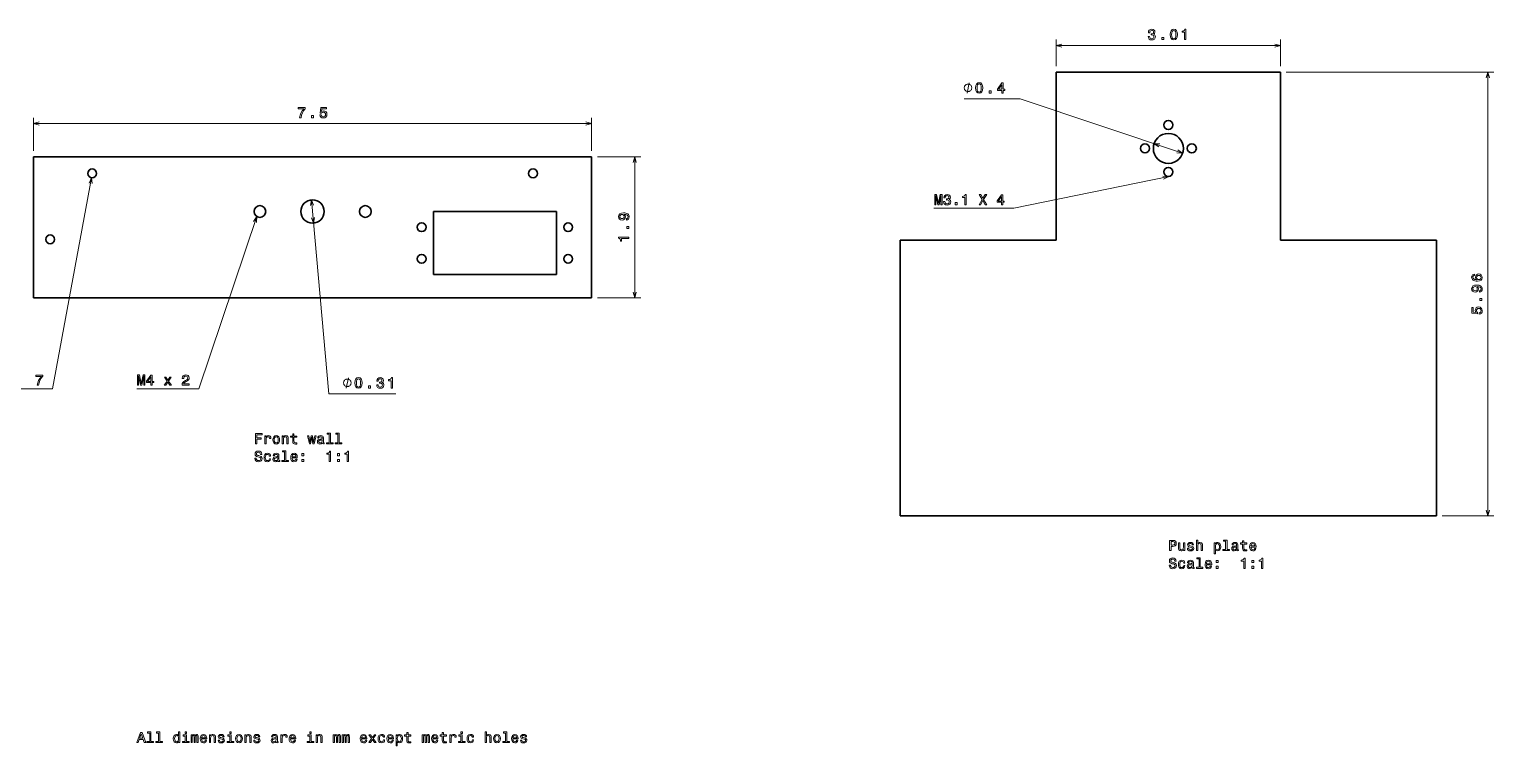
# Model space of a CAD drawing. Extents: x 1.4 to 31.6, y 10.6 to 32.1.
# Drawn here: x 11.94 to 31.62, y 10.79 to 20.41 of the extents above; entities that cross this region are included whole.
import ezdxf

# ---------------------------------------------------------------- set-up
doc = ezdxf.new("R2010")
doc.units = 0
doc.header["$MEASUREMENT"] = 0

msp = doc.modelspace()

# ---------------------------------------------------------------- linework, layer by layer
at = {"color": 7, "lineweight": 13, "ltscale": 0.008951}
for p, q in [((25.744, 19.914), (25.744, 20.272)), ((28.755, 19.914), (28.755, 20.272))]:
    msp.add_line(p, q, dxfattribs=at)
at = {"color": 7, "lineweight": 13, "ltscale": 0.03937}
for p, q in [((25.744, 20.193), (28.755, 20.193)), ((28.834, 19.835), (31.622, 19.835)), ((31.544, 13.877), (31.544, 19.835)), ((25.258, 19.477), (27.441, 18.747)), ((11.998, 19.145), (19.498, 19.145)), ((20.079, 16.803), (20.079, 18.698)), ((15.734, 18.121), (15.968, 15.516)), ((15.968, 15.516), (16.866, 15.516))]:
    msp.add_line(p, q, dxfattribs=at)
at = {"color": 7, "lineweight": 35, "ltscale": 0.03937}
for p, q in [((25.744, 19.835), (25.744, 17.577)), ((28.755, 19.835), (25.744, 19.835)), ((28.755, 19.835), (28.755, 17.577)), ((11.998, 16.803), (11.998, 18.698)), ((19.498, 18.698), (11.998, 18.698)), ((19.498, 18.698), (19.498, 16.803)), ((17.372, 17.964), (19.026, 17.964)), ((17.372, 17.964), (17.372, 17.118)), ((19.026, 17.118), (19.026, 17.964)), ((23.647, 13.877), (23.647, 17.577)), ((25.744, 17.577), (23.647, 17.577)), ((28.755, 17.577), (30.852, 17.577)), ((30.852, 17.577), (30.852, 13.877)), ((19.026, 17.118), (17.372, 17.118)), ((19.498, 16.803), (11.998, 16.803)), ((23.647, 13.877), (30.852, 13.877))]:
    msp.add_line(p, q, dxfattribs=at)
at = {"color": 7, "lineweight": 13, "ltscale": 0.018774}
msp.add_line((25.258, 19.477), (24.507, 19.477), dxfattribs=at)
at = {"color": 7, "lineweight": 13, "ltscale": 0.011173}
for p, q in [((11.998, 18.777), (11.998, 19.224)), ((19.498, 18.777), (19.498, 19.224))]:
    msp.add_line(p, q, dxfattribs=at)
at = {"color": 7, "lineweight": 13, "ltscale": 0.014519}
for p, q in [((19.577, 18.698), (20.158, 18.698)), ((19.577, 16.803), (20.158, 16.803))]:
    msp.add_line(p, q, dxfattribs=at)
at = {"color": 7, "lineweight": 13, "ltscale": 0.017294}
msp.add_line((30.931, 13.877), (31.622, 13.877), dxfattribs=at)
at = {"color": 7, "lineweight": 13, "ltscale": 0.03937}
for points in [[(26.979, 20.315), (26.979, 20.314), (26.982, 20.295), (26.991, 20.28), (27.006, 20.271), (27.026, 20.268), (27.046, 20.271), (27.062, 20.28), (27.072, 20.294), (27.075, 20.312), (27.074, 20.323), (27.069, 20.333), (27.062, 20.34), (27.053, 20.346), (27.065, 20.356), (27.07, 20.373), (27.067, 20.389), (27.059, 20.401), (27.045, 20.408), (27.026, 20.411), (27.008, 20.407), (26.994, 20.399), (26.985, 20.385), (26.982, 20.366), (26.982, 20.365), (27, 20.365), (27.001, 20.378), (27.007, 20.387), (27.015, 20.392), (27.027, 20.394), (27.037, 20.393), (27.044, 20.389), (27.049, 20.382), (27.051, 20.373), (27.049, 20.363), (27.044, 20.356), (27.036, 20.352), (27.025, 20.351), (27.017, 20.351), (27.017, 20.336), (27.027, 20.336), (27.039, 20.334), (27.048, 20.33), (27.054, 20.322), (27.056, 20.312), (27.054, 20.3), (27.048, 20.292), (27.039, 20.286), (27.027, 20.284), (27.014, 20.286), (27.005, 20.292), (26.999, 20.302), (26.997, 20.315)], [(27.162, 20.272), (27.19, 20.272), (27.19, 20.301), (27.162, 20.301)], [(27.275, 20.339), (27.278, 20.308), (27.288, 20.286), (27.302, 20.272), (27.323, 20.268), (27.344, 20.272), (27.358, 20.286), (27.368, 20.308), (27.371, 20.339), (27.368, 20.37), (27.364, 20.382), (27.358, 20.392), (27.344, 20.406), (27.323, 20.411), (27.302, 20.406), (27.288, 20.392), (27.278, 20.37)], [(27.294, 20.339), (27.296, 20.363), (27.301, 20.38), (27.31, 20.39), (27.323, 20.394), (27.336, 20.39), (27.345, 20.38), (27.35, 20.363), (27.352, 20.339), (27.35, 20.315), (27.345, 20.298), (27.336, 20.287), (27.323, 20.284), (27.31, 20.287), (27.301, 20.298), (27.296, 20.315)], [(27.467, 20.272), (27.485, 20.272), (27.485, 20.411), (27.471, 20.411), (27.468, 20.398), (27.46, 20.39), (27.45, 20.386), (27.434, 20.384), (27.434, 20.37), (27.467, 20.37)], [(24.66, 19.623), (24.663, 19.592), (24.672, 19.569), (24.687, 19.556), (24.708, 19.552), (24.728, 19.556), (24.743, 19.569), (24.752, 19.592), (24.755, 19.623), (24.752, 19.654), (24.748, 19.666), (24.743, 19.676), (24.728, 19.69), (24.708, 19.694), (24.687, 19.69), (24.672, 19.676), (24.663, 19.654)], [(25.013, 19.555), (25.031, 19.555), (25.031, 19.59), (25.05, 19.59), (25.05, 19.606), (25.031, 19.606), (25.031, 19.69), (25.012, 19.69), (24.952, 19.607), (24.952, 19.59), (25.013, 19.59)], [(24.608, 19.624), (24.608, 19.629), (24.606, 19.638), (24.604, 19.645), (24.602, 19.65), (24.597, 19.657), (24.59, 19.663), (24.583, 19.668), (24.579, 19.67), (24.572, 19.673), (24.562, 19.675), (24.558, 19.675), (24.553, 19.675), (24.544, 19.673), (24.537, 19.67), (24.533, 19.668), (24.526, 19.663), (24.519, 19.657), (24.514, 19.65), (24.512, 19.645), (24.51, 19.638), (24.507, 19.629), (24.507, 19.624), (24.507, 19.62), (24.51, 19.611), (24.512, 19.604), (24.514, 19.599), (24.519, 19.592), (24.526, 19.585), (24.533, 19.581), (24.537, 19.578), (24.544, 19.576), (24.553, 19.574), (24.558, 19.574), (24.562, 19.574), (24.572, 19.576), (24.579, 19.578), (24.583, 19.581), (24.59, 19.585), (24.597, 19.592), (24.602, 19.599), (24.604, 19.604), (24.606, 19.611), (24.608, 19.62)], [(24.679, 19.623), (24.68, 19.647), (24.685, 19.664), (24.694, 19.674), (24.708, 19.678), (24.721, 19.674), (24.73, 19.664), (24.735, 19.647), (24.736, 19.623), (24.735, 19.599), (24.73, 19.581), (24.721, 19.571), (24.708, 19.568), (24.694, 19.571), (24.685, 19.581), (24.68, 19.599)], [(24.841, 19.555), (24.868, 19.555), (24.868, 19.585), (24.841, 19.585)], [(24.969, 19.606), (25.013, 19.667), (25.013, 19.606)], [(15.574, 19.224), (15.594, 19.224), (15.6, 19.257), (15.612, 19.287), (15.628, 19.316), (15.649, 19.342), (15.649, 19.359), (15.555, 19.359), (15.555, 19.341), (15.63, 19.341), (15.608, 19.314), (15.592, 19.286), (15.58, 19.256)], [(15.846, 19.26), (15.85, 19.244), (15.86, 19.231), (15.874, 19.223), (15.893, 19.22), (15.913, 19.224), (15.928, 19.233), (15.938, 19.249), (15.942, 19.269), (15.939, 19.287), (15.929, 19.302), (15.914, 19.311), (15.895, 19.314), (15.88, 19.312), (15.869, 19.306), (15.874, 19.343), (15.935, 19.343), (15.935, 19.359), (15.861, 19.359), (15.85, 19.286), (15.866, 19.286), (15.877, 19.295), (15.892, 19.299), (15.905, 19.296), (15.915, 19.29), (15.921, 19.28), (15.923, 19.268), (15.921, 19.255), (15.914, 19.246), (15.905, 19.239), (15.892, 19.237), (15.882, 19.239), (15.873, 19.243), (15.867, 19.25), (15.865, 19.26)], [(15.735, 19.224), (15.762, 19.224), (15.762, 19.254), (15.735, 19.254)], [(24.11, 18.054), (24.125, 18.054), (24.125, 18.179), (24.151, 18.054), (24.168, 18.054), (24.194, 18.179), (24.194, 18.054), (24.209, 18.054), (24.209, 18.192), (24.185, 18.192), (24.16, 18.07), (24.135, 18.192), (24.11, 18.192)], [(24.229, 18.097), (24.229, 18.096), (24.232, 18.077), (24.242, 18.063), (24.256, 18.054), (24.276, 18.05), (24.297, 18.054), (24.312, 18.062), (24.322, 18.076), (24.326, 18.094), (24.324, 18.106), (24.32, 18.115), (24.312, 18.123), (24.303, 18.128), (24.316, 18.139), (24.32, 18.156), (24.317, 18.171), (24.309, 18.183), (24.295, 18.19), (24.276, 18.193), (24.258, 18.19), (24.244, 18.181), (24.235, 18.167), (24.232, 18.149), (24.232, 18.147), (24.25, 18.147), (24.252, 18.16), (24.257, 18.169), (24.265, 18.175), (24.277, 18.177), (24.287, 18.175), (24.295, 18.171), (24.299, 18.164), (24.301, 18.155), (24.299, 18.145), (24.295, 18.139), (24.286, 18.135), (24.275, 18.134), (24.267, 18.134), (24.267, 18.118), (24.277, 18.119), (24.289, 18.117), (24.299, 18.112), (24.304, 18.104), (24.306, 18.094), (24.304, 18.083), (24.298, 18.074), (24.289, 18.069), (24.277, 18.067), (24.265, 18.069), (24.255, 18.075), (24.25, 18.084), (24.247, 18.097)], [(24.515, 18.054), (24.533, 18.054), (24.533, 18.193), (24.519, 18.193), (24.516, 18.181), (24.509, 18.173), (24.498, 18.168), (24.483, 18.166), (24.483, 18.152), (24.515, 18.152)], [(24.705, 18.054), (24.726, 18.054), (24.757, 18.11), (24.789, 18.054), (24.81, 18.054), (24.767, 18.125), (24.808, 18.192), (24.788, 18.192), (24.758, 18.141), (24.728, 18.192), (24.707, 18.192), (24.748, 18.125)], [(25.007, 18.054), (25.025, 18.054), (25.025, 18.088), (25.045, 18.088), (25.045, 18.104), (25.025, 18.104), (25.025, 18.189), (25.007, 18.189), (24.947, 18.106), (24.947, 18.088), (25.007, 18.088)], [(24.963, 18.104), (25.007, 18.166), (25.007, 18.104)], [(19.966, 17.85), (19.982, 17.853), (19.994, 17.862), (20.001, 17.875), (20.004, 17.893), (20.003, 17.905), (19.999, 17.915), (19.993, 17.924), (19.984, 17.932), (19.973, 17.938), (19.96, 17.942), (19.944, 17.945), (19.927, 17.946), (19.899, 17.942), (19.878, 17.932), (19.866, 17.917), (19.861, 17.896), (19.865, 17.876), (19.875, 17.862), (19.889, 17.852), (19.908, 17.849), (19.927, 17.852), (19.941, 17.861), (19.95, 17.875), (19.953, 17.893), (19.95, 17.912), (19.938, 17.926), (19.96, 17.923), (19.976, 17.916), (19.985, 17.906), (19.988, 17.893), (19.987, 17.883), (19.982, 17.875), (19.975, 17.87), (19.966, 17.868)], [(19.908, 17.868), (19.895, 17.87), (19.885, 17.876), (19.879, 17.884), (19.877, 17.896), (19.879, 17.907), (19.885, 17.916), (19.895, 17.922), (19.907, 17.924), (19.92, 17.922), (19.929, 17.916), (19.935, 17.907), (19.937, 17.895), (19.935, 17.884), (19.929, 17.876), (19.92, 17.87)], [(24.385, 18.054), (24.412, 18.054), (24.412, 18.084), (24.385, 18.084)], [(20, 17.737), (20, 17.764), (19.971, 17.764), (19.971, 17.737)], [(20, 17.6), (20, 17.618), (19.861, 17.618), (19.861, 17.605), (19.874, 17.601), (19.882, 17.594), (19.886, 17.583), (19.888, 17.568), (19.902, 17.568), (19.902, 17.6)], [(31.364, 17.124), (31.348, 17.12), (31.336, 17.112), (31.329, 17.098), (31.326, 17.081), (31.328, 17.069), (31.331, 17.059), (31.337, 17.05), (31.346, 17.042), (31.357, 17.036), (31.37, 17.032), (31.386, 17.029), (31.404, 17.028), (31.432, 17.032), (31.452, 17.041), (31.465, 17.057), (31.469, 17.078), (31.465, 17.098), (31.456, 17.112), (31.441, 17.122), (31.423, 17.125), (31.404, 17.122), (31.389, 17.113), (31.38, 17.099), (31.377, 17.081), (31.381, 17.062), (31.392, 17.048), (31.37, 17.051), (31.355, 17.058), (31.345, 17.067), (31.342, 17.081), (31.344, 17.091), (31.348, 17.098), (31.355, 17.103), (31.364, 17.106)], [(31.431, 16.882), (31.447, 16.885), (31.459, 16.893), (31.466, 16.907), (31.469, 16.925), (31.468, 16.936), (31.464, 16.947), (31.458, 16.956), (31.449, 16.963), (31.438, 16.969), (31.425, 16.974), (31.409, 16.976), (31.391, 16.977), (31.363, 16.974), (31.343, 16.964), (31.331, 16.949), (31.326, 16.927), (31.33, 16.908), (31.339, 16.893), (31.354, 16.884), (31.372, 16.881), (31.392, 16.884), (31.406, 16.893), (31.415, 16.907), (31.418, 16.925), (31.414, 16.943), (31.403, 16.957), (31.425, 16.954), (31.441, 16.948), (31.45, 16.938), (31.453, 16.925), (31.451, 16.914), (31.447, 16.907), (31.44, 16.902), (31.431, 16.9)], [(31.372, 16.9), (31.36, 16.902), (31.35, 16.907), (31.344, 16.916), (31.342, 16.927), (31.344, 16.939), (31.35, 16.948), (31.36, 16.954), (31.372, 16.956), (31.385, 16.954), (31.394, 16.948), (31.4, 16.939), (31.402, 16.927), (31.4, 16.916), (31.394, 16.907), (31.385, 16.902)], [(31.423, 17.106), (31.435, 17.104), (31.445, 17.098), (31.451, 17.089), (31.453, 17.078), (31.451, 17.067), (31.445, 17.058), (31.436, 17.052), (31.423, 17.05), (31.411, 17.052), (31.401, 17.058), (31.395, 17.067), (31.393, 17.079), (31.395, 17.09), (31.401, 17.098), (31.411, 17.104)], [(31.465, 16.769), (31.465, 16.796), (31.435, 16.796), (31.435, 16.769)], [(31.429, 16.586), (31.445, 16.59), (31.458, 16.6), (31.466, 16.614), (31.469, 16.633), (31.465, 16.653), (31.456, 16.668), (31.44, 16.678), (31.42, 16.682), (31.402, 16.679), (31.387, 16.669), (31.378, 16.654), (31.375, 16.635), (31.377, 16.62), (31.384, 16.609), (31.346, 16.614), (31.346, 16.675), (31.33, 16.675), (31.33, 16.601), (31.403, 16.59), (31.403, 16.606), (31.394, 16.617), (31.391, 16.632), (31.393, 16.645), (31.399, 16.654), (31.409, 16.661), (31.421, 16.663), (31.434, 16.661), (31.444, 16.654), (31.45, 16.645), (31.452, 16.632), (31.45, 16.622), (31.446, 16.613), (31.439, 16.607), (31.429, 16.604)], [(12.047, 15.632), (12.067, 15.632), (12.074, 15.665), (12.085, 15.696), (12.102, 15.724), (12.123, 15.751), (12.123, 15.767), (12.028, 15.767), (12.028, 15.749), (12.104, 15.749), (12.082, 15.722), (12.066, 15.694), (12.054, 15.664)], [(13.396, 15.632), (13.411, 15.632), (13.411, 15.757), (13.437, 15.632), (13.454, 15.632), (13.48, 15.757), (13.48, 15.632), (13.495, 15.632), (13.495, 15.77), (13.471, 15.77), (13.446, 15.649), (13.421, 15.77), (13.396, 15.77)], [(13.576, 15.632), (13.594, 15.632), (13.594, 15.666), (13.614, 15.666), (13.614, 15.682), (13.594, 15.682), (13.594, 15.767), (13.576, 15.767), (13.516, 15.684), (13.516, 15.666), (13.576, 15.666)], [(13.995, 15.632), (14.09, 15.632), (14.09, 15.649), (14.015, 15.649), (14.019, 15.659), (14.026, 15.666), (14.048, 15.68), (14.06, 15.686), (14.073, 15.695), (14.082, 15.705), (14.088, 15.717), (14.09, 15.73), (14.086, 15.747), (14.077, 15.76), (14.063, 15.768), (14.044, 15.771), (14.025, 15.768), (14.011, 15.758), (14.001, 15.743), (13.998, 15.724), (13.998, 15.721), (14.016, 15.721), (14.016, 15.723), (14.018, 15.736), (14.023, 15.746), (14.032, 15.752), (14.043, 15.755), (14.055, 15.753), (14.063, 15.748), (14.069, 15.74), (14.071, 15.73), (14.069, 15.721), (14.066, 15.713), (14.059, 15.706), (14.051, 15.701), (14.039, 15.694), (14.019, 15.682), (14.006, 15.669), (13.998, 15.653), (13.995, 15.633)], [(13.532, 15.682), (13.576, 15.744), (13.576, 15.682)], [(13.776, 15.632), (13.803, 15.674), (13.832, 15.632), (13.853, 15.632), (13.814, 15.687), (13.85, 15.739), (13.83, 15.739), (13.804, 15.7), (13.778, 15.739), (13.757, 15.739), (13.793, 15.687), (13.756, 15.632)], [(16.266, 15.663), (16.266, 15.668), (16.264, 15.677), (16.262, 15.684), (16.259, 15.689), (16.255, 15.695), (16.248, 15.702), (16.241, 15.707), (16.236, 15.709), (16.23, 15.711), (16.22, 15.714), (16.216, 15.714), (16.211, 15.714), (16.202, 15.711), (16.195, 15.709), (16.19, 15.707), (16.184, 15.702), (16.177, 15.695), (16.172, 15.689), (16.17, 15.684), (16.168, 15.677), (16.165, 15.668), (16.165, 15.663), (16.165, 15.659), (16.168, 15.649), (16.17, 15.643), (16.172, 15.638), (16.177, 15.631), (16.184, 15.624), (16.19, 15.62), (16.195, 15.617), (16.202, 15.615), (16.211, 15.613), (16.216, 15.613), (16.22, 15.613), (16.23, 15.615), (16.236, 15.617), (16.241, 15.62), (16.248, 15.624), (16.255, 15.631), (16.259, 15.638), (16.262, 15.643), (16.264, 15.649), (16.266, 15.659)], [(16.318, 15.662), (16.321, 15.63), (16.33, 15.608), (16.345, 15.595), (16.365, 15.59), (16.386, 15.595), (16.401, 15.608), (16.41, 15.63), (16.413, 15.662), (16.41, 15.693), (16.406, 15.705), (16.401, 15.715), (16.386, 15.729), (16.365, 15.733), (16.345, 15.729), (16.33, 15.715), (16.321, 15.693)], [(16.337, 15.662), (16.338, 15.686), (16.343, 15.703), (16.352, 15.713), (16.365, 15.717), (16.379, 15.713), (16.387, 15.703), (16.392, 15.686), (16.394, 15.662), (16.392, 15.637), (16.387, 15.62), (16.379, 15.61), (16.365, 15.607), (16.352, 15.61), (16.343, 15.62), (16.338, 15.637)], [(16.499, 15.594), (16.526, 15.594), (16.526, 15.624), (16.499, 15.624)], [(16.61, 15.638), (16.61, 15.636), (16.613, 15.617), (16.622, 15.603), (16.637, 15.594), (16.656, 15.59), (16.677, 15.594), (16.692, 15.602), (16.702, 15.616), (16.706, 15.634), (16.704, 15.646), (16.7, 15.656), (16.693, 15.663), (16.683, 15.668), (16.696, 15.679), (16.701, 15.696), (16.698, 15.712), (16.689, 15.723), (16.675, 15.731), (16.656, 15.733), (16.638, 15.73), (16.625, 15.721), (16.616, 15.707), (16.613, 15.689), (16.613, 15.687), (16.63, 15.687), (16.632, 15.7), (16.637, 15.709), (16.645, 15.715), (16.657, 15.717), (16.668, 15.715), (16.675, 15.711), (16.68, 15.704), (16.681, 15.695), (16.68, 15.685), (16.675, 15.679), (16.667, 15.675), (16.655, 15.674), (16.647, 15.674), (16.647, 15.658), (16.657, 15.659), (16.67, 15.657), (16.679, 15.652), (16.685, 15.644), (16.687, 15.634), (16.684, 15.623), (16.679, 15.614), (16.67, 15.609), (16.657, 15.607), (16.645, 15.609), (16.636, 15.615), (16.63, 15.625), (16.628, 15.638)], [(16.803, 15.594), (16.821, 15.594), (16.821, 15.733), (16.808, 15.733), (16.804, 15.721), (16.797, 15.713), (16.786, 15.708), (16.771, 15.707), (16.771, 15.692), (16.803, 15.692)], [(14.98, 14.845), (14.998, 14.845), (14.998, 14.908), (15.056, 14.908), (15.056, 14.925), (14.998, 14.925), (14.998, 14.966), (15.07, 14.966), (15.07, 14.983), (14.98, 14.983)], [(15.481, 14.933), (15.481, 14.88), (15.482, 14.862), (15.488, 14.85), (15.499, 14.843), (15.518, 14.841), (15.538, 14.842), (15.538, 14.857), (15.523, 14.856), (15.51, 14.858), (15.502, 14.863), (15.499, 14.871), (15.498, 14.883), (15.498, 14.933), (15.538, 14.933), (15.538, 14.948), (15.498, 14.948), (15.498, 14.979), (15.481, 14.979), (15.481, 14.948), (15.451, 14.948), (15.451, 14.933)], [(15.97, 14.973), (15.97, 14.86), (15.935, 14.86), (15.935, 14.845), (16.024, 14.845), (16.024, 14.86), (15.988, 14.86), (15.988, 14.987), (15.943, 14.987), (15.943, 14.973)], [(16.09, 14.973), (16.09, 14.86), (16.054, 14.86), (16.054, 14.845), (16.143, 14.845), (16.143, 14.86), (16.107, 14.86), (16.107, 14.987), (16.063, 14.987), (16.063, 14.973)], [(15.106, 14.845), (15.123, 14.845), (15.123, 14.906), (15.125, 14.92), (15.13, 14.931), (15.139, 14.937), (15.151, 14.94), (15.159, 14.938), (15.166, 14.934), (15.17, 14.927), (15.171, 14.918), (15.189, 14.918), (15.187, 14.934), (15.18, 14.946), (15.169, 14.953), (15.154, 14.955), (15.144, 14.954), (15.135, 14.95), (15.128, 14.943), (15.121, 14.934), (15.121, 14.951), (15.106, 14.951)], [(15.213, 14.898), (15.217, 14.874), (15.226, 14.856), (15.24, 14.845), (15.26, 14.841), (15.279, 14.845), (15.293, 14.856), (15.303, 14.874), (15.306, 14.898), (15.303, 14.922), (15.293, 14.94), (15.279, 14.951), (15.26, 14.955), (15.24, 14.951), (15.226, 14.94), (15.217, 14.922)], [(15.231, 14.898), (15.233, 14.916), (15.239, 14.929), (15.248, 14.937), (15.26, 14.94), (15.272, 14.937), (15.28, 14.929), (15.286, 14.916), (15.288, 14.898), (15.286, 14.88), (15.28, 14.867), (15.272, 14.859), (15.26, 14.857), (15.248, 14.859), (15.239, 14.867), (15.233, 14.88)], [(15.338, 14.845), (15.356, 14.845), (15.356, 14.906), (15.357, 14.92), (15.363, 14.931), (15.372, 14.937), (15.384, 14.94), (15.393, 14.938), (15.399, 14.932), (15.402, 14.923), (15.403, 14.911), (15.403, 14.845), (15.421, 14.845), (15.421, 14.915), (15.42, 14.929), (15.416, 14.941), (15.405, 14.951), (15.387, 14.955), (15.376, 14.954), (15.368, 14.95), (15.36, 14.944), (15.355, 14.935), (15.355, 14.951), (15.338, 14.951)], [(15.722, 14.845), (15.738, 14.935), (15.754, 14.845), (15.77, 14.845), (15.797, 14.951), (15.78, 14.951), (15.762, 14.861), (15.746, 14.951), (15.729, 14.951), (15.713, 14.861), (15.696, 14.951), (15.679, 14.951), (15.705, 14.845)], [(15.88, 14.859), (15.88, 14.858), (15.881, 14.851), (15.883, 14.847), (15.896, 14.843), (15.906, 14.844), (15.906, 14.858), (15.902, 14.857), (15.896, 14.86), (15.895, 14.868), (15.895, 14.923), (15.893, 14.937), (15.886, 14.947), (15.874, 14.953), (15.856, 14.955), (15.84, 14.953), (15.827, 14.946), (15.82, 14.936), (15.817, 14.922), (15.817, 14.92), (15.833, 14.92), (15.834, 14.929), (15.839, 14.935), (15.846, 14.938), (15.856, 14.94), (15.866, 14.939), (15.873, 14.936), (15.877, 14.931), (15.878, 14.923), (15.877, 14.915), (15.874, 14.911), (15.866, 14.909), (15.851, 14.907), (15.834, 14.904), (15.822, 14.897), (15.815, 14.888), (15.813, 14.873), (15.815, 14.86), (15.821, 14.85), (15.831, 14.844), (15.845, 14.842), (15.863, 14.846)], [(15.878, 14.882), (15.875, 14.872), (15.869, 14.864), (15.859, 14.859), (15.848, 14.857), (15.84, 14.858), (15.835, 14.861), (15.831, 14.867), (15.83, 14.874), (15.831, 14.881), (15.834, 14.886), (15.847, 14.892), (15.863, 14.894), (15.878, 14.899)], [(14.989, 14.652), (14.971, 14.652), (14.975, 14.631), (14.985, 14.616), (15, 14.606), (15.021, 14.603), (15.041, 14.606), (15.057, 14.615), (15.066, 14.629), (15.07, 14.647), (15.067, 14.663), (15.059, 14.673), (15.045, 14.68), (15.027, 14.686), (15.012, 14.689), (15.002, 14.694), (14.996, 14.7), (14.994, 14.71), (14.996, 14.719), (15.001, 14.726), (15.009, 14.73), (15.02, 14.732), (15.031, 14.73), (15.04, 14.725), (15.045, 14.716), (15.048, 14.703), (15.066, 14.703), (15.066, 14.704), (15.063, 14.723), (15.054, 14.736), (15.039, 14.745), (15.019, 14.748), (15.001, 14.745), (14.987, 14.737), (14.978, 14.724), (14.975, 14.707), (14.978, 14.692), (14.985, 14.682), (14.997, 14.675), (15.014, 14.67), (15.03, 14.666), (15.042, 14.661), (15.049, 14.655), (15.052, 14.645), (15.049, 14.634), (15.043, 14.626), (15.034, 14.621), (15.022, 14.62), (15.008, 14.622), (14.998, 14.628), (14.991, 14.639)], [(15.167, 14.678), (15.184, 14.678), (15.181, 14.694), (15.172, 14.706), (15.159, 14.714), (15.141, 14.717), (15.122, 14.713), (15.108, 14.702), (15.099, 14.684), (15.096, 14.66), (15.099, 14.636), (15.108, 14.618), (15.122, 14.607), (15.141, 14.603), (15.158, 14.606), (15.171, 14.614), (15.18, 14.627), (15.184, 14.645), (15.168, 14.645), (15.165, 14.634), (15.159, 14.625), (15.151, 14.62), (15.141, 14.619), (15.129, 14.621), (15.121, 14.629), (15.115, 14.642), (15.113, 14.66), (15.115, 14.678), (15.121, 14.691), (15.13, 14.699), (15.141, 14.702), (15.152, 14.7), (15.16, 14.696), (15.165, 14.688)], [(15.282, 14.621), (15.282, 14.62), (15.283, 14.613), (15.286, 14.609), (15.298, 14.605), (15.308, 14.606), (15.308, 14.62), (15.304, 14.619), (15.298, 14.622), (15.297, 14.63), (15.297, 14.685), (15.295, 14.699), (15.288, 14.709), (15.276, 14.715), (15.259, 14.717), (15.242, 14.715), (15.23, 14.708), (15.222, 14.698), (15.22, 14.684), (15.22, 14.682), (15.235, 14.682), (15.237, 14.691), (15.241, 14.697), (15.248, 14.7), (15.258, 14.702), (15.268, 14.701), (15.275, 14.698), (15.279, 14.693), (15.28, 14.685), (15.28, 14.677), (15.277, 14.673), (15.269, 14.671), (15.254, 14.669), (15.237, 14.666), (15.224, 14.659), (15.217, 14.649), (15.215, 14.635), (15.217, 14.622), (15.223, 14.612), (15.233, 14.606), (15.247, 14.604), (15.265, 14.608)], [(15.28, 14.644), (15.277, 14.634), (15.271, 14.626), (15.262, 14.621), (15.25, 14.619), (15.242, 14.62), (15.237, 14.623), (15.234, 14.629), (15.233, 14.636), (15.233, 14.643), (15.237, 14.648), (15.249, 14.654), (15.265, 14.656), (15.28, 14.661)], [(15.373, 14.735), (15.373, 14.621), (15.337, 14.621), (15.337, 14.607), (15.426, 14.607), (15.426, 14.621), (15.39, 14.621), (15.39, 14.749), (15.345, 14.749), (15.345, 14.735)], [(15.473, 14.655), (15.543, 14.655), (15.543, 14.663), (15.54, 14.686), (15.531, 14.703), (15.517, 14.713), (15.499, 14.717), (15.481, 14.713), (15.467, 14.702), (15.458, 14.684), (15.455, 14.66), (15.458, 14.636), (15.467, 14.618), (15.48, 14.607), (15.498, 14.603), (15.514, 14.606), (15.526, 14.612), (15.536, 14.623), (15.541, 14.637), (15.524, 14.637), (15.52, 14.629), (15.515, 14.623), (15.5, 14.619), (15.489, 14.621), (15.48, 14.628), (15.475, 14.639), (15.473, 14.654)], [(15.473, 14.67), (15.475, 14.683), (15.48, 14.694), (15.489, 14.7), (15.499, 14.702), (15.51, 14.7), (15.518, 14.694), (15.523, 14.683), (15.525, 14.67)], [(15.605, 14.684), (15.632, 14.684), (15.632, 14.713), (15.605, 14.713)], [(15.605, 14.607), (15.632, 14.607), (15.632, 14.636), (15.605, 14.636)], [(15.973, 14.607), (15.991, 14.607), (15.991, 14.746), (15.978, 14.746), (15.974, 14.733), (15.967, 14.725), (15.956, 14.721), (15.941, 14.719), (15.941, 14.705), (15.973, 14.705)], [(16.083, 14.684), (16.11, 14.684), (16.11, 14.713), (16.083, 14.713)], [(16.083, 14.607), (16.11, 14.607), (16.11, 14.636), (16.083, 14.636)], [(16.212, 14.607), (16.23, 14.607), (16.23, 14.746), (16.217, 14.746), (16.213, 14.733), (16.206, 14.725), (16.195, 14.721), (16.18, 14.719), (16.18, 14.705), (16.212, 14.705)], [(27.267, 13.41), (27.286, 13.41), (27.286, 13.468), (27.306, 13.468), (27.326, 13.469), (27.343, 13.476), (27.353, 13.49), (27.357, 13.508), (27.354, 13.525), (27.346, 13.538), (27.333, 13.545), (27.315, 13.548), (27.267, 13.548)], [(27.31, 13.531), (27.322, 13.53), (27.331, 13.526), (27.336, 13.519), (27.338, 13.508), (27.336, 13.496), (27.33, 13.49), (27.321, 13.486), (27.309, 13.485), (27.286, 13.485), (27.286, 13.531)], [(27.47, 13.517), (27.452, 13.517), (27.452, 13.455), (27.451, 13.441), (27.445, 13.43), (27.436, 13.424), (27.424, 13.422), (27.415, 13.424), (27.409, 13.428), (27.405, 13.437), (27.405, 13.448), (27.405, 13.517), (27.387, 13.517), (27.387, 13.446), (27.388, 13.432), (27.392, 13.421), (27.403, 13.41), (27.422, 13.406), (27.431, 13.408), (27.44, 13.411), (27.447, 13.417), (27.453, 13.426), (27.453, 13.41), (27.47, 13.41)], [(27.56, 13.472), (27.543, 13.476), (27.53, 13.481), (27.526, 13.49), (27.527, 13.496), (27.531, 13.501), (27.538, 13.504), (27.548, 13.505), (27.557, 13.504), (27.564, 13.501), (27.569, 13.495), (27.571, 13.488), (27.588, 13.488), (27.588, 13.489), (27.585, 13.501), (27.577, 13.512), (27.564, 13.518), (27.548, 13.52), (27.531, 13.518), (27.519, 13.511), (27.511, 13.502), (27.508, 13.489), (27.51, 13.477), (27.516, 13.469), (27.525, 13.463), (27.538, 13.459), (27.558, 13.454), (27.57, 13.449), (27.573, 13.445), (27.574, 13.439), (27.572, 13.432), (27.567, 13.426), (27.56, 13.423), (27.549, 13.422), (27.538, 13.423), (27.531, 13.427), (27.525, 13.434), (27.523, 13.443), (27.506, 13.443), (27.509, 13.427), (27.517, 13.416), (27.53, 13.409), (27.548, 13.406), (27.566, 13.409), (27.58, 13.416), (27.589, 13.427), (27.591, 13.441), (27.589, 13.454), (27.583, 13.462), (27.573, 13.468)], [(27.627, 13.41), (27.644, 13.41), (27.644, 13.471), (27.646, 13.486), (27.652, 13.496), (27.661, 13.502), (27.673, 13.505), (27.682, 13.503), (27.688, 13.497), (27.691, 13.488), (27.692, 13.476), (27.692, 13.41), (27.71, 13.41), (27.71, 13.48), (27.709, 13.494), (27.705, 13.506), (27.694, 13.517), (27.675, 13.52), (27.665, 13.519), (27.657, 13.515), (27.65, 13.509), (27.644, 13.501), (27.644, 13.552), (27.627, 13.552)], [(27.882, 13.5), (27.882, 13.517), (27.865, 13.517), (27.865, 13.369), (27.882, 13.369), (27.882, 13.426), (27.889, 13.417), (27.895, 13.411), (27.913, 13.406), (27.93, 13.41), (27.943, 13.421), (27.951, 13.439), (27.954, 13.463), (27.951, 13.487), (27.943, 13.505), (27.93, 13.516), (27.913, 13.52), (27.903, 13.519), (27.895, 13.515), (27.888, 13.509)], [(27.91, 13.422), (27.898, 13.424), (27.89, 13.432), (27.884, 13.445), (27.883, 13.463), (27.884, 13.481), (27.89, 13.494), (27.898, 13.502), (27.91, 13.505), (27.921, 13.502), (27.929, 13.494), (27.935, 13.481), (27.937, 13.463), (27.935, 13.445), (27.929, 13.432), (27.921, 13.424)], [(28.02, 13.538), (28.02, 13.425), (27.984, 13.425), (27.984, 13.41), (28.073, 13.41), (28.073, 13.425), (28.038, 13.425), (28.038, 13.552), (27.993, 13.552), (27.993, 13.538)], [(28.168, 13.424), (28.168, 13.423), (28.169, 13.416), (28.172, 13.412), (28.185, 13.408), (28.194, 13.41), (28.194, 13.423), (28.19, 13.422), (28.185, 13.425), (28.184, 13.433), (28.184, 13.488), (28.181, 13.502), (28.174, 13.512), (28.162, 13.518), (28.145, 13.52), (28.129, 13.518), (28.116, 13.511), (28.109, 13.501), (28.106, 13.487), (28.106, 13.486), (28.122, 13.486), (28.123, 13.494), (28.127, 13.5), (28.135, 13.503), (28.145, 13.505), (28.154, 13.504), (28.161, 13.501), (28.165, 13.496), (28.167, 13.489), (28.166, 13.48), (28.163, 13.476), (28.155, 13.474), (28.14, 13.472), (28.123, 13.469), (28.111, 13.463), (28.104, 13.453), (28.102, 13.438), (28.104, 13.425), (28.11, 13.415), (28.12, 13.409), (28.133, 13.407), (28.152, 13.411)], [(28.166, 13.447), (28.164, 13.437), (28.158, 13.429), (28.148, 13.424), (28.136, 13.422), (28.129, 13.423), (28.123, 13.426), (28.12, 13.432), (28.119, 13.439), (28.12, 13.446), (28.123, 13.451), (28.136, 13.457), (28.152, 13.459), (28.166, 13.464)], [(28.248, 13.498), (28.248, 13.445), (28.249, 13.427), (28.255, 13.415), (28.266, 13.409), (28.285, 13.406), (28.305, 13.407), (28.305, 13.422), (28.29, 13.421), (28.276, 13.423), (28.269, 13.428), (28.266, 13.436), (28.265, 13.448), (28.265, 13.498), (28.305, 13.498), (28.305, 13.513), (28.265, 13.513), (28.265, 13.544), (28.248, 13.544), (28.248, 13.513), (28.218, 13.513), (28.218, 13.498)], [(28.359, 13.458), (28.429, 13.458), (28.429, 13.466), (28.426, 13.489), (28.417, 13.506), (28.404, 13.517), (28.385, 13.52), (28.367, 13.516), (28.353, 13.505), (28.344, 13.487), (28.341, 13.463), (28.344, 13.439), (28.353, 13.421), (28.367, 13.41), (28.385, 13.406), (28.4, 13.409), (28.413, 13.415), (28.422, 13.426), (28.427, 13.44), (28.41, 13.44), (28.407, 13.433), (28.401, 13.427), (28.387, 13.422), (28.375, 13.424), (28.367, 13.431), (28.361, 13.442), (28.359, 13.458)], [(28.359, 13.473), (28.361, 13.487), (28.367, 13.497), (28.375, 13.503), (28.386, 13.505), (28.396, 13.503), (28.404, 13.497), (28.409, 13.487), (28.411, 13.473)], [(27.278, 13.217), (27.26, 13.217), (27.264, 13.196), (27.274, 13.181), (27.289, 13.171), (27.31, 13.168), (27.33, 13.171), (27.345, 13.18), (27.355, 13.194), (27.359, 13.212), (27.356, 13.228), (27.347, 13.239), (27.334, 13.246), (27.316, 13.251), (27.3, 13.254), (27.29, 13.259), (27.285, 13.265), (27.283, 13.275), (27.285, 13.284), (27.29, 13.291), (27.298, 13.295), (27.309, 13.297), (27.32, 13.295), (27.328, 13.29), (27.334, 13.281), (27.337, 13.269), (27.355, 13.269), (27.355, 13.269), (27.352, 13.288), (27.343, 13.302), (27.328, 13.31), (27.308, 13.313), (27.29, 13.31), (27.276, 13.302), (27.267, 13.289), (27.264, 13.272), (27.267, 13.257), (27.274, 13.247), (27.286, 13.241), (27.302, 13.235), (27.318, 13.231), (27.331, 13.226), (27.338, 13.22), (27.341, 13.21), (27.338, 13.199), (27.332, 13.191), (27.323, 13.186), (27.311, 13.185), (27.297, 13.187), (27.287, 13.193), (27.28, 13.204)], [(27.456, 13.243), (27.473, 13.243), (27.469, 13.259), (27.461, 13.272), (27.448, 13.279), (27.43, 13.282), (27.411, 13.278), (27.397, 13.267), (27.388, 13.249), (27.384, 13.225), (27.387, 13.201), (27.396, 13.183), (27.41, 13.172), (27.43, 13.168), (27.447, 13.171), (27.46, 13.179), (27.469, 13.192), (27.473, 13.21), (27.456, 13.21), (27.453, 13.199), (27.448, 13.191), (27.44, 13.185), (27.43, 13.184), (27.418, 13.186), (27.409, 13.194), (27.404, 13.207), (27.402, 13.225), (27.404, 13.243), (27.41, 13.256), (27.419, 13.264), (27.43, 13.267), (27.441, 13.265), (27.448, 13.261), (27.453, 13.253)], [(27.571, 13.186), (27.571, 13.185), (27.572, 13.178), (27.575, 13.174), (27.587, 13.17), (27.597, 13.171), (27.597, 13.185), (27.593, 13.184), (27.587, 13.187), (27.586, 13.195), (27.586, 13.25), (27.584, 13.264), (27.577, 13.274), (27.565, 13.28), (27.548, 13.282), (27.531, 13.28), (27.519, 13.273), (27.511, 13.263), (27.508, 13.249), (27.508, 13.247), (27.524, 13.247), (27.525, 13.256), (27.53, 13.262), (27.537, 13.265), (27.547, 13.267), (27.557, 13.266), (27.564, 13.263), (27.568, 13.258), (27.569, 13.25), (27.568, 13.242), (27.565, 13.238), (27.557, 13.236), (27.542, 13.234), (27.525, 13.231), (27.513, 13.224), (27.506, 13.215), (27.504, 13.2), (27.506, 13.187), (27.512, 13.177), (27.522, 13.171), (27.536, 13.169), (27.554, 13.173)], [(27.569, 13.209), (27.566, 13.199), (27.56, 13.191), (27.55, 13.186), (27.539, 13.184), (27.531, 13.185), (27.526, 13.188), (27.522, 13.194), (27.521, 13.201), (27.522, 13.208), (27.525, 13.213), (27.538, 13.219), (27.554, 13.221), (27.569, 13.226)], [(27.662, 13.3), (27.662, 13.187), (27.626, 13.187), (27.626, 13.172), (27.715, 13.172), (27.715, 13.187), (27.679, 13.187), (27.679, 13.314), (27.634, 13.314), (27.634, 13.3)], [(27.762, 13.22), (27.832, 13.22), (27.832, 13.228), (27.829, 13.251), (27.82, 13.268), (27.806, 13.278), (27.787, 13.282), (27.769, 13.278), (27.755, 13.267), (27.747, 13.249), (27.743, 13.225), (27.746, 13.201), (27.755, 13.183), (27.769, 13.172), (27.787, 13.168), (27.802, 13.171), (27.815, 13.177), (27.824, 13.188), (27.83, 13.202), (27.812, 13.202), (27.809, 13.194), (27.804, 13.189), (27.789, 13.184), (27.778, 13.186), (27.769, 13.193), (27.764, 13.204), (27.762, 13.22)], [(27.762, 13.235), (27.764, 13.248), (27.769, 13.259), (27.777, 13.265), (27.788, 13.267), (27.799, 13.265), (27.807, 13.259), (27.812, 13.248), (27.813, 13.235)], [(27.893, 13.249), (27.921, 13.249), (27.921, 13.278), (27.893, 13.278)], [(27.893, 13.172), (27.921, 13.172), (27.921, 13.201), (27.893, 13.201)], [(28.262, 13.172), (28.28, 13.172), (28.28, 13.311), (28.267, 13.311), (28.263, 13.299), (28.256, 13.29), (28.245, 13.286), (28.23, 13.284), (28.23, 13.27), (28.262, 13.27)], [(28.371, 13.249), (28.399, 13.249), (28.399, 13.278), (28.371, 13.278)], [(28.371, 13.172), (28.399, 13.172), (28.399, 13.201), (28.371, 13.201)], [(28.501, 13.172), (28.519, 13.172), (28.519, 13.311), (28.506, 13.311), (28.502, 13.299), (28.495, 13.29), (28.484, 13.286), (28.469, 13.284), (28.469, 13.27), (28.501, 13.27)], [(13.385, 10.832), (13.403, 10.832), (13.418, 10.873), (13.473, 10.873), (13.487, 10.832), (13.506, 10.832), (13.456, 10.97), (13.435, 10.97)], [(13.424, 10.89), (13.446, 10.951), (13.467, 10.89)], [(13.559, 10.96), (13.559, 10.847), (13.523, 10.847), (13.523, 10.832), (13.612, 10.832), (13.612, 10.847), (13.576, 10.847), (13.576, 10.975), (13.531, 10.975), (13.531, 10.96)], [(13.678, 10.96), (13.678, 10.847), (13.642, 10.847), (13.642, 10.832), (13.732, 10.832), (13.732, 10.847), (13.696, 10.847), (13.696, 10.975), (13.651, 10.975), (13.651, 10.96)], [(13.948, 10.849), (13.948, 10.832), (13.966, 10.832), (13.966, 10.975), (13.948, 10.975), (13.948, 10.923), (13.935, 10.938), (13.927, 10.941), (13.918, 10.943), (13.901, 10.939), (13.888, 10.928), (13.879, 10.91), (13.876, 10.886), (13.879, 10.862), (13.888, 10.844), (13.901, 10.832), (13.918, 10.829), (13.927, 10.83), (13.935, 10.834)], [(13.921, 10.927), (13.932, 10.924), (13.941, 10.917), (13.946, 10.904), (13.948, 10.886), (13.946, 10.868), (13.941, 10.855), (13.932, 10.847), (13.921, 10.844), (13.91, 10.847), (13.901, 10.855), (13.896, 10.868), (13.894, 10.886), (13.896, 10.903), (13.901, 10.916), (13.91, 10.924)], [(14.056, 10.847), (14.056, 10.935), (14.011, 10.935), (14.011, 10.921), (14.038, 10.921), (14.038, 10.847), (14.002, 10.847), (14.002, 10.832), (14.092, 10.832), (14.092, 10.847)], [(14.056, 10.975), (14.038, 10.975), (14.038, 10.955), (14.056, 10.955)], [(14.115, 10.832), (14.131, 10.832), (14.131, 10.904), (14.132, 10.914), (14.135, 10.922), (14.139, 10.927), (14.145, 10.929), (14.15, 10.927), (14.153, 10.923), (14.155, 10.916), (14.155, 10.907), (14.155, 10.832), (14.171, 10.832), (14.171, 10.904), (14.171, 10.914), (14.174, 10.922), (14.179, 10.927), (14.185, 10.929), (14.19, 10.927), (14.193, 10.923), (14.195, 10.907), (14.195, 10.832), (14.211, 10.832), (14.211, 10.906), (14.21, 10.921), (14.207, 10.933), (14.201, 10.94), (14.19, 10.943), (14.178, 10.939), (14.169, 10.927), (14.162, 10.939), (14.149, 10.943), (14.138, 10.939), (14.13, 10.928), (14.13, 10.939), (14.115, 10.939)], [(14.256, 10.881), (14.326, 10.881), (14.327, 10.889), (14.323, 10.912), (14.315, 10.929), (14.301, 10.939), (14.282, 10.943), (14.264, 10.939), (14.25, 10.928), (14.241, 10.91), (14.238, 10.886), (14.241, 10.861), (14.25, 10.844), (14.264, 10.832), (14.282, 10.829), (14.297, 10.831), (14.31, 10.838), (14.319, 10.849), (14.325, 10.863), (14.307, 10.863), (14.304, 10.855), (14.299, 10.849), (14.284, 10.844), (14.273, 10.847), (14.264, 10.853), (14.258, 10.865), (14.256, 10.88)], [(14.256, 10.895), (14.259, 10.909), (14.264, 10.919), (14.272, 10.925), (14.283, 10.928), (14.293, 10.925), (14.302, 10.919), (14.307, 10.909), (14.308, 10.895)], [(14.361, 10.832), (14.378, 10.832), (14.378, 10.894), (14.38, 10.908), (14.386, 10.918), (14.395, 10.925), (14.407, 10.927), (14.416, 10.925), (14.422, 10.92), (14.425, 10.911), (14.426, 10.899), (14.426, 10.832), (14.444, 10.832), (14.444, 10.903), (14.443, 10.917), (14.439, 10.928), (14.427, 10.939), (14.409, 10.943), (14.399, 10.941), (14.391, 10.938), (14.383, 10.931), (14.377, 10.923), (14.377, 10.939), (14.361, 10.939)], [(14.532, 10.895), (14.516, 10.899), (14.503, 10.903), (14.499, 10.912), (14.5, 10.919), (14.504, 10.924), (14.511, 10.927), (14.521, 10.928), (14.53, 10.927), (14.537, 10.923), (14.542, 10.918), (14.544, 10.911), (14.561, 10.911), (14.561, 10.911), (14.558, 10.924), (14.55, 10.934), (14.537, 10.94), (14.521, 10.943), (14.504, 10.94), (14.492, 10.934), (14.484, 10.924), (14.481, 10.912), (14.483, 10.9), (14.489, 10.892), (14.498, 10.886), (14.511, 10.881), (14.531, 10.877), (14.543, 10.872), (14.546, 10.868), (14.547, 10.862), (14.545, 10.854), (14.54, 10.849), (14.533, 10.845), (14.522, 10.844), (14.511, 10.845), (14.503, 10.849), (14.498, 10.856), (14.496, 10.866), (14.479, 10.866), (14.482, 10.85), (14.49, 10.838), (14.503, 10.831), (14.521, 10.829), (14.539, 10.831), (14.553, 10.838), (14.561, 10.849), (14.564, 10.864), (14.562, 10.876), (14.556, 10.885), (14.546, 10.89)], [(14.653, 10.847), (14.653, 10.935), (14.608, 10.935), (14.608, 10.921), (14.636, 10.921), (14.636, 10.847), (14.6, 10.847), (14.6, 10.832), (14.689, 10.832), (14.689, 10.847)], [(14.654, 10.975), (14.635, 10.975), (14.635, 10.955), (14.654, 10.955)], [(14.714, 10.886), (14.717, 10.861), (14.726, 10.844), (14.741, 10.832), (14.76, 10.829), (14.78, 10.832), (14.794, 10.843), (14.803, 10.861), (14.807, 10.886), (14.803, 10.91), (14.794, 10.928), (14.78, 10.939), (14.76, 10.943), (14.741, 10.939), (14.726, 10.928), (14.717, 10.91)], [(14.732, 10.886), (14.734, 10.904), (14.739, 10.917), (14.748, 10.925), (14.76, 10.927), (14.772, 10.925), (14.781, 10.917), (14.787, 10.904), (14.789, 10.886), (14.787, 10.868), (14.781, 10.855), (14.772, 10.847), (14.76, 10.844), (14.748, 10.847), (14.739, 10.855), (14.734, 10.868)], [(14.839, 10.832), (14.856, 10.832), (14.856, 10.894), (14.858, 10.908), (14.864, 10.918), (14.873, 10.925), (14.885, 10.927), (14.894, 10.925), (14.9, 10.92), (14.903, 10.911), (14.904, 10.899), (14.904, 10.832), (14.922, 10.832), (14.922, 10.903), (14.921, 10.917), (14.917, 10.928), (14.906, 10.939), (14.887, 10.943), (14.877, 10.941), (14.869, 10.938), (14.861, 10.931), (14.856, 10.923), (14.856, 10.939), (14.839, 10.939)], [(15.011, 10.895), (14.994, 10.899), (14.981, 10.903), (14.977, 10.912), (14.978, 10.919), (14.982, 10.924), (14.989, 10.927), (14.999, 10.928), (15.008, 10.927), (15.016, 10.923), (15.02, 10.918), (15.022, 10.911), (15.039, 10.911), (15.039, 10.911), (15.036, 10.924), (15.028, 10.934), (15.016, 10.94), (14.999, 10.943), (14.982, 10.94), (14.97, 10.934), (14.962, 10.924), (14.96, 10.912), (14.961, 10.9), (14.967, 10.892), (14.976, 10.886), (14.989, 10.881), (15.009, 10.877), (15.021, 10.872), (15.024, 10.868), (15.025, 10.862), (15.023, 10.854), (15.019, 10.849), (15.011, 10.845), (15, 10.844), (14.99, 10.845), (14.982, 10.849), (14.976, 10.856), (14.974, 10.866), (14.957, 10.866), (14.96, 10.85), (14.968, 10.838), (14.981, 10.831), (14.999, 10.829), (15.018, 10.831), (15.031, 10.838), (15.04, 10.849), (15.043, 10.864), (15.04, 10.876), (15.034, 10.885), (15.024, 10.89)], [(15.261, 10.846), (15.261, 10.846), (15.262, 10.839), (15.265, 10.834), (15.277, 10.83), (15.287, 10.832), (15.287, 10.846), (15.283, 10.845), (15.277, 10.848), (15.276, 10.855), (15.276, 10.911), (15.274, 10.925), (15.267, 10.935), (15.255, 10.941), (15.238, 10.943), (15.221, 10.94), (15.209, 10.934), (15.201, 10.923), (15.198, 10.909), (15.198, 10.908), (15.214, 10.908), (15.215, 10.916), (15.22, 10.922), (15.227, 10.926), (15.237, 10.927), (15.247, 10.926), (15.254, 10.923), (15.258, 10.918), (15.259, 10.911), (15.259, 10.903), (15.255, 10.899), (15.247, 10.897), (15.233, 10.895), (15.215, 10.891), (15.203, 10.885), (15.196, 10.875), (15.194, 10.86), (15.196, 10.847), (15.202, 10.838), (15.212, 10.831), (15.226, 10.829), (15.244, 10.833)], [(15.259, 10.87), (15.256, 10.859), (15.25, 10.851), (15.241, 10.846), (15.229, 10.845), (15.221, 10.846), (15.216, 10.849), (15.213, 10.854), (15.212, 10.862), (15.212, 10.869), (15.215, 10.874), (15.228, 10.879), (15.244, 10.882), (15.259, 10.887)], [(15.323, 10.832), (15.341, 10.832), (15.341, 10.893), (15.343, 10.908), (15.348, 10.919), (15.357, 10.925), (15.369, 10.927), (15.377, 10.926), (15.384, 10.922), (15.388, 10.915), (15.389, 10.906), (15.407, 10.906), (15.405, 10.922), (15.398, 10.933), (15.387, 10.94), (15.372, 10.943), (15.362, 10.941), (15.353, 10.937), (15.346, 10.931), (15.339, 10.921), (15.339, 10.939), (15.323, 10.939)], [(15.452, 10.881), (15.522, 10.881), (15.522, 10.889), (15.519, 10.912), (15.51, 10.929), (15.496, 10.939), (15.478, 10.943), (15.46, 10.939), (15.446, 10.928), (15.437, 10.91), (15.433, 10.886), (15.436, 10.861), (15.445, 10.844), (15.459, 10.832), (15.477, 10.829), (15.492, 10.831), (15.505, 10.838), (15.515, 10.849), (15.52, 10.863), (15.503, 10.863), (15.499, 10.855), (15.494, 10.849), (15.479, 10.844), (15.468, 10.847), (15.459, 10.853), (15.454, 10.865), (15.452, 10.88)], [(15.452, 10.895), (15.454, 10.909), (15.459, 10.919), (15.467, 10.925), (15.478, 10.928), (15.489, 10.925), (15.497, 10.919), (15.502, 10.909), (15.504, 10.895)], [(15.729, 10.847), (15.729, 10.935), (15.684, 10.935), (15.684, 10.921), (15.711, 10.921), (15.711, 10.847), (15.676, 10.847), (15.676, 10.832), (15.765, 10.832), (15.765, 10.847)], [(15.73, 10.975), (15.711, 10.975), (15.711, 10.955), (15.73, 10.955)], [(15.795, 10.832), (15.813, 10.832), (15.813, 10.894), (15.814, 10.908), (15.82, 10.918), (15.829, 10.925), (15.841, 10.927), (15.85, 10.925), (15.856, 10.92), (15.859, 10.911), (15.86, 10.899), (15.86, 10.832), (15.878, 10.832), (15.878, 10.903), (15.877, 10.917), (15.873, 10.928), (15.862, 10.939), (15.844, 10.943), (15.833, 10.941), (15.825, 10.938), (15.817, 10.931), (15.812, 10.923), (15.812, 10.939), (15.795, 10.939)], [(16.027, 10.832), (16.043, 10.832), (16.043, 10.904), (16.044, 10.914), (16.047, 10.922), (16.052, 10.927), (16.058, 10.929), (16.063, 10.927), (16.066, 10.923), (16.067, 10.916), (16.068, 10.907), (16.068, 10.832), (16.083, 10.832), (16.083, 10.904), (16.084, 10.914), (16.087, 10.922), (16.092, 10.927), (16.098, 10.929), (16.102, 10.927), (16.106, 10.923), (16.108, 10.907), (16.108, 10.832), (16.124, 10.832), (16.124, 10.906), (16.123, 10.921), (16.119, 10.933), (16.113, 10.94), (16.103, 10.943), (16.091, 10.939), (16.081, 10.927), (16.074, 10.939), (16.062, 10.943), (16.05, 10.939), (16.043, 10.928), (16.043, 10.939), (16.027, 10.939)], [(16.147, 10.832), (16.163, 10.832), (16.163, 10.904), (16.164, 10.914), (16.167, 10.922), (16.171, 10.927), (16.177, 10.929), (16.182, 10.927), (16.185, 10.923), (16.187, 10.916), (16.187, 10.907), (16.187, 10.832), (16.202, 10.832), (16.202, 10.904), (16.203, 10.914), (16.206, 10.922), (16.211, 10.927), (16.217, 10.929), (16.222, 10.927), (16.225, 10.923), (16.227, 10.907), (16.227, 10.832), (16.243, 10.832), (16.243, 10.906), (16.242, 10.921), (16.239, 10.933), (16.233, 10.94), (16.222, 10.943), (16.21, 10.939), (16.201, 10.927), (16.194, 10.939), (16.181, 10.943), (16.17, 10.939), (16.162, 10.928), (16.162, 10.939), (16.147, 10.939)], [(16.408, 10.881), (16.478, 10.881), (16.478, 10.889), (16.475, 10.912), (16.466, 10.929), (16.452, 10.939), (16.434, 10.943), (16.416, 10.939), (16.402, 10.928), (16.393, 10.91), (16.39, 10.886), (16.393, 10.861), (16.402, 10.844), (16.415, 10.832), (16.433, 10.829), (16.449, 10.831), (16.461, 10.838), (16.471, 10.849), (16.476, 10.863), (16.459, 10.863), (16.455, 10.855), (16.45, 10.849), (16.435, 10.844), (16.424, 10.847), (16.416, 10.853), (16.41, 10.865), (16.408, 10.88)], [(16.408, 10.895), (16.41, 10.909), (16.416, 10.919), (16.424, 10.925), (16.434, 10.928), (16.445, 10.925), (16.453, 10.919), (16.458, 10.909), (16.46, 10.895)], [(16.525, 10.832), (16.552, 10.874), (16.581, 10.832), (16.602, 10.832), (16.563, 10.887), (16.599, 10.939), (16.579, 10.939), (16.553, 10.9), (16.527, 10.939), (16.506, 10.939), (16.542, 10.887), (16.504, 10.832)], [(16.7, 10.904), (16.717, 10.904), (16.713, 10.92), (16.705, 10.932), (16.692, 10.94), (16.674, 10.943), (16.655, 10.939), (16.641, 10.928), (16.632, 10.91), (16.628, 10.885), (16.631, 10.861), (16.64, 10.844), (16.654, 10.832), (16.674, 10.829), (16.691, 10.832), (16.704, 10.84), (16.713, 10.853), (16.717, 10.871), (16.7, 10.871), (16.697, 10.859), (16.692, 10.851), (16.684, 10.846), (16.674, 10.844), (16.662, 10.847), (16.653, 10.855), (16.648, 10.868), (16.646, 10.886), (16.648, 10.904), (16.654, 10.917), (16.663, 10.925), (16.674, 10.928), (16.685, 10.926), (16.692, 10.921), (16.697, 10.914)], [(16.767, 10.881), (16.836, 10.881), (16.837, 10.889), (16.833, 10.912), (16.825, 10.929), (16.811, 10.939), (16.792, 10.943), (16.774, 10.939), (16.76, 10.928), (16.751, 10.91), (16.748, 10.886), (16.751, 10.861), (16.76, 10.844), (16.774, 10.832), (16.792, 10.829), (16.807, 10.831), (16.82, 10.838), (16.829, 10.849), (16.835, 10.863), (16.817, 10.863), (16.814, 10.855), (16.809, 10.849), (16.794, 10.844), (16.783, 10.847), (16.774, 10.853), (16.769, 10.865), (16.767, 10.88)], [(16.767, 10.895), (16.769, 10.909), (16.774, 10.919), (16.782, 10.925), (16.793, 10.928), (16.804, 10.925), (16.812, 10.919), (16.817, 10.909), (16.818, 10.895)], [(16.887, 10.923), (16.887, 10.939), (16.87, 10.939), (16.87, 10.791), (16.887, 10.791), (16.887, 10.849), (16.893, 10.839), (16.9, 10.833), (16.918, 10.829), (16.935, 10.832), (16.948, 10.844), (16.956, 10.862), (16.959, 10.886), (16.956, 10.91), (16.948, 10.928), (16.935, 10.939), (16.918, 10.943), (16.908, 10.942), (16.9, 10.938), (16.893, 10.931)], [(16.915, 10.844), (16.903, 10.847), (16.895, 10.855), (16.889, 10.868), (16.887, 10.886), (16.889, 10.904), (16.895, 10.917), (16.903, 10.924), (16.915, 10.927), (16.926, 10.924), (16.934, 10.916), (16.94, 10.903), (16.942, 10.886), (16.94, 10.868), (16.934, 10.855), (16.926, 10.847)], [(17.014, 10.921), (17.014, 10.867), (17.015, 10.85), (17.021, 10.838), (17.032, 10.831), (17.051, 10.829), (17.071, 10.83), (17.071, 10.845), (17.056, 10.844), (17.042, 10.845), (17.035, 10.85), (17.032, 10.858), (17.031, 10.87), (17.031, 10.921), (17.071, 10.921), (17.071, 10.935), (17.031, 10.935), (17.031, 10.967), (17.014, 10.967), (17.014, 10.935), (16.984, 10.935), (16.984, 10.921)], [(17.222, 10.832), (17.239, 10.832), (17.239, 10.904), (17.24, 10.914), (17.243, 10.922), (17.247, 10.927), (17.253, 10.929), (17.258, 10.927), (17.261, 10.923), (17.263, 10.916), (17.263, 10.907), (17.263, 10.832), (17.278, 10.832), (17.278, 10.904), (17.279, 10.914), (17.282, 10.922), (17.287, 10.927), (17.293, 10.929), (17.298, 10.927), (17.301, 10.923), (17.303, 10.907), (17.303, 10.832), (17.319, 10.832), (17.319, 10.906), (17.318, 10.921), (17.315, 10.933), (17.308, 10.94), (17.298, 10.943), (17.286, 10.939), (17.277, 10.927), (17.269, 10.939), (17.257, 10.943), (17.246, 10.939), (17.238, 10.928), (17.238, 10.939), (17.222, 10.939)], [(17.364, 10.881), (17.434, 10.881), (17.434, 10.889), (17.431, 10.912), (17.422, 10.929), (17.408, 10.939), (17.39, 10.943), (17.372, 10.939), (17.358, 10.928), (17.349, 10.91), (17.346, 10.886), (17.349, 10.861), (17.358, 10.844), (17.372, 10.832), (17.389, 10.829), (17.405, 10.831), (17.418, 10.838), (17.427, 10.849), (17.432, 10.863), (17.415, 10.863), (17.411, 10.855), (17.406, 10.849), (17.392, 10.844), (17.38, 10.847), (17.372, 10.853), (17.366, 10.865), (17.364, 10.88)], [(17.364, 10.895), (17.366, 10.909), (17.372, 10.919), (17.38, 10.925), (17.391, 10.928), (17.401, 10.925), (17.409, 10.919), (17.414, 10.909), (17.416, 10.895)], [(17.492, 10.921), (17.492, 10.867), (17.493, 10.85), (17.499, 10.838), (17.51, 10.831), (17.529, 10.829), (17.549, 10.83), (17.549, 10.845), (17.534, 10.844), (17.52, 10.845), (17.513, 10.85), (17.51, 10.858), (17.509, 10.87), (17.509, 10.921), (17.549, 10.921), (17.549, 10.935), (17.509, 10.935), (17.509, 10.967), (17.492, 10.967), (17.492, 10.935), (17.462, 10.935), (17.462, 10.921)], [(17.595, 10.832), (17.612, 10.832), (17.612, 10.893), (17.614, 10.908), (17.619, 10.919), (17.628, 10.925), (17.64, 10.927), (17.648, 10.926), (17.655, 10.922), (17.659, 10.915), (17.66, 10.906), (17.678, 10.906), (17.676, 10.922), (17.669, 10.933), (17.658, 10.94), (17.643, 10.943), (17.633, 10.941), (17.624, 10.937), (17.617, 10.931), (17.61, 10.921), (17.61, 10.939), (17.595, 10.939)], [(17.761, 10.847), (17.761, 10.935), (17.716, 10.935), (17.716, 10.921), (17.743, 10.921), (17.743, 10.847), (17.708, 10.847), (17.708, 10.832), (17.797, 10.832), (17.797, 10.847)], [(17.762, 10.975), (17.743, 10.975), (17.743, 10.955), (17.762, 10.955)], [(17.895, 10.904), (17.912, 10.904), (17.909, 10.92), (17.9, 10.932), (17.887, 10.94), (17.87, 10.943), (17.85, 10.939), (17.836, 10.928), (17.827, 10.91), (17.824, 10.885), (17.827, 10.861), (17.836, 10.844), (17.85, 10.832), (17.869, 10.829), (17.886, 10.832), (17.899, 10.84), (17.908, 10.853), (17.912, 10.871), (17.896, 10.871), (17.893, 10.859), (17.887, 10.851), (17.879, 10.846), (17.87, 10.844), (17.857, 10.847), (17.849, 10.855), (17.843, 10.868), (17.842, 10.886), (17.843, 10.904), (17.849, 10.917), (17.858, 10.925), (17.87, 10.928), (17.88, 10.926), (17.888, 10.921), (17.893, 10.914)], [(18.066, 10.832), (18.084, 10.832), (18.084, 10.894), (18.085, 10.908), (18.091, 10.918), (18.1, 10.925), (18.112, 10.927), (18.121, 10.925), (18.127, 10.92), (18.13, 10.911), (18.131, 10.899), (18.131, 10.832), (18.149, 10.832), (18.149, 10.903), (18.148, 10.917), (18.145, 10.928), (18.133, 10.939), (18.115, 10.943), (18.105, 10.941), (18.096, 10.938), (18.089, 10.932), (18.084, 10.924), (18.084, 10.975), (18.066, 10.975)], [(18.18, 10.886), (18.184, 10.861), (18.193, 10.844), (18.207, 10.832), (18.227, 10.829), (18.246, 10.832), (18.26, 10.843), (18.27, 10.861), (18.273, 10.886), (18.27, 10.91), (18.26, 10.928), (18.246, 10.939), (18.227, 10.943), (18.207, 10.939), (18.193, 10.928), (18.184, 10.91)], [(18.198, 10.886), (18.2, 10.904), (18.206, 10.917), (18.215, 10.925), (18.227, 10.927), (18.239, 10.925), (18.248, 10.917), (18.253, 10.904), (18.255, 10.886), (18.253, 10.868), (18.248, 10.855), (18.239, 10.847), (18.227, 10.844), (18.215, 10.847), (18.206, 10.855), (18.2, 10.868)], [(18.34, 10.96), (18.34, 10.847), (18.304, 10.847), (18.304, 10.832), (18.393, 10.832), (18.393, 10.847), (18.357, 10.847), (18.357, 10.975), (18.313, 10.975), (18.313, 10.96)], [(18.44, 10.881), (18.51, 10.881), (18.51, 10.889), (18.507, 10.912), (18.498, 10.929), (18.484, 10.939), (18.466, 10.943), (18.448, 10.939), (18.434, 10.928), (18.425, 10.91), (18.422, 10.886), (18.425, 10.861), (18.434, 10.844), (18.447, 10.832), (18.465, 10.829), (18.481, 10.831), (18.493, 10.838), (18.503, 10.849), (18.508, 10.863), (18.491, 10.863), (18.487, 10.855), (18.482, 10.849), (18.467, 10.844), (18.456, 10.847), (18.448, 10.853), (18.442, 10.865), (18.44, 10.88)], [(18.44, 10.895), (18.442, 10.909), (18.448, 10.919), (18.456, 10.925), (18.466, 10.928), (18.477, 10.925), (18.485, 10.919), (18.49, 10.909), (18.492, 10.895)], [(18.596, 10.895), (18.58, 10.899), (18.567, 10.903), (18.563, 10.912), (18.564, 10.919), (18.568, 10.924), (18.575, 10.927), (18.585, 10.928), (18.594, 10.927), (18.601, 10.923), (18.606, 10.918), (18.608, 10.911), (18.625, 10.911), (18.625, 10.911), (18.622, 10.924), (18.614, 10.934), (18.601, 10.94), (18.585, 10.943), (18.568, 10.94), (18.556, 10.934), (18.548, 10.924), (18.545, 10.912), (18.547, 10.9), (18.553, 10.892), (18.562, 10.886), (18.575, 10.881), (18.595, 10.877), (18.607, 10.872), (18.61, 10.868), (18.611, 10.862), (18.609, 10.854), (18.604, 10.849), (18.597, 10.845), (18.586, 10.844), (18.575, 10.845), (18.567, 10.849), (18.562, 10.856), (18.56, 10.866), (18.543, 10.866), (18.546, 10.85), (18.554, 10.838), (18.567, 10.831), (18.585, 10.829), (18.603, 10.831), (18.617, 10.838), (18.625, 10.849), (18.628, 10.864), (18.626, 10.876), (18.62, 10.885), (18.61, 10.89)]]:
    msp.add_lwpolyline(points, close=True, dxfattribs=at)
for points in [[(25.82, 20.213), (25.744, 20.193), (25.82, 20.173)], [(28.679, 20.173), (28.755, 20.193), (28.679, 20.213)], [(24.544, 19.555), (24.572, 19.693)], [(31.564, 19.759), (31.544, 19.835), (31.523, 19.759)], [(12.074, 19.166), (11.998, 19.145), (12.074, 19.125)], [(19.422, 19.125), (19.498, 19.145), (19.422, 19.166)], [(20.099, 18.622), (20.079, 18.698), (20.059, 18.622)], [(27.137, 18.871), (27.058, 18.875), (27.124, 18.832)], [(27.362, 18.752), (27.441, 18.747), (27.375, 18.791)], [(12.778, 18.417), (12.253, 15.585), (11.417, 15.585)], [(12.784, 18.339), (12.778, 18.417), (12.744, 18.346)], [(27.255, 18.436), (25.174, 18.007), (24.1, 18.007)], [(27.185, 18.4), (27.255, 18.436), (27.177, 18.44)], [(15.761, 18.047), (15.734, 18.121), (15.721, 18.043)], [(15, 17.896), (14.221, 15.585), (13.386, 15.585)], [(14.995, 17.818), (15, 17.896), (14.956, 17.831)], [(15.735, 17.881), (15.762, 17.807), (15.776, 17.885)], [(20.059, 16.879), (20.079, 16.803), (20.099, 16.879)], [(16.202, 15.594), (16.23, 15.732)], [(31.523, 13.953), (31.544, 13.877), (31.564, 13.953)]]:
    msp.add_lwpolyline(points, dxfattribs=at)
at = {"color": 7, "lineweight": 35, "ltscale": 0.03937}
for centre, radius in [((27.25, 19.126), 0.061), ((27.25, 18.811), 0.202), ((26.935, 18.811), 0.061), ((27.565, 18.811), 0.061), ((12.786, 18.476), 0.0591), ((18.711, 18.476), 0.0591), ((27.25, 18.496), 0.061), ((15.748, 17.964), 0.157), ((15.04, 17.964), 0.0787), ((16.457, 17.964), 0.0787), ((17.215, 17.753), 0.0591), ((19.183, 17.753), 0.0591), ((12.221, 17.59), 0.0591), ((17.215, 17.329), 0.0591), ((19.183, 17.329), 0.0591)]:
    msp.add_circle(centre, radius, dxfattribs=at)

doc.saveas('drawing.dxf')
